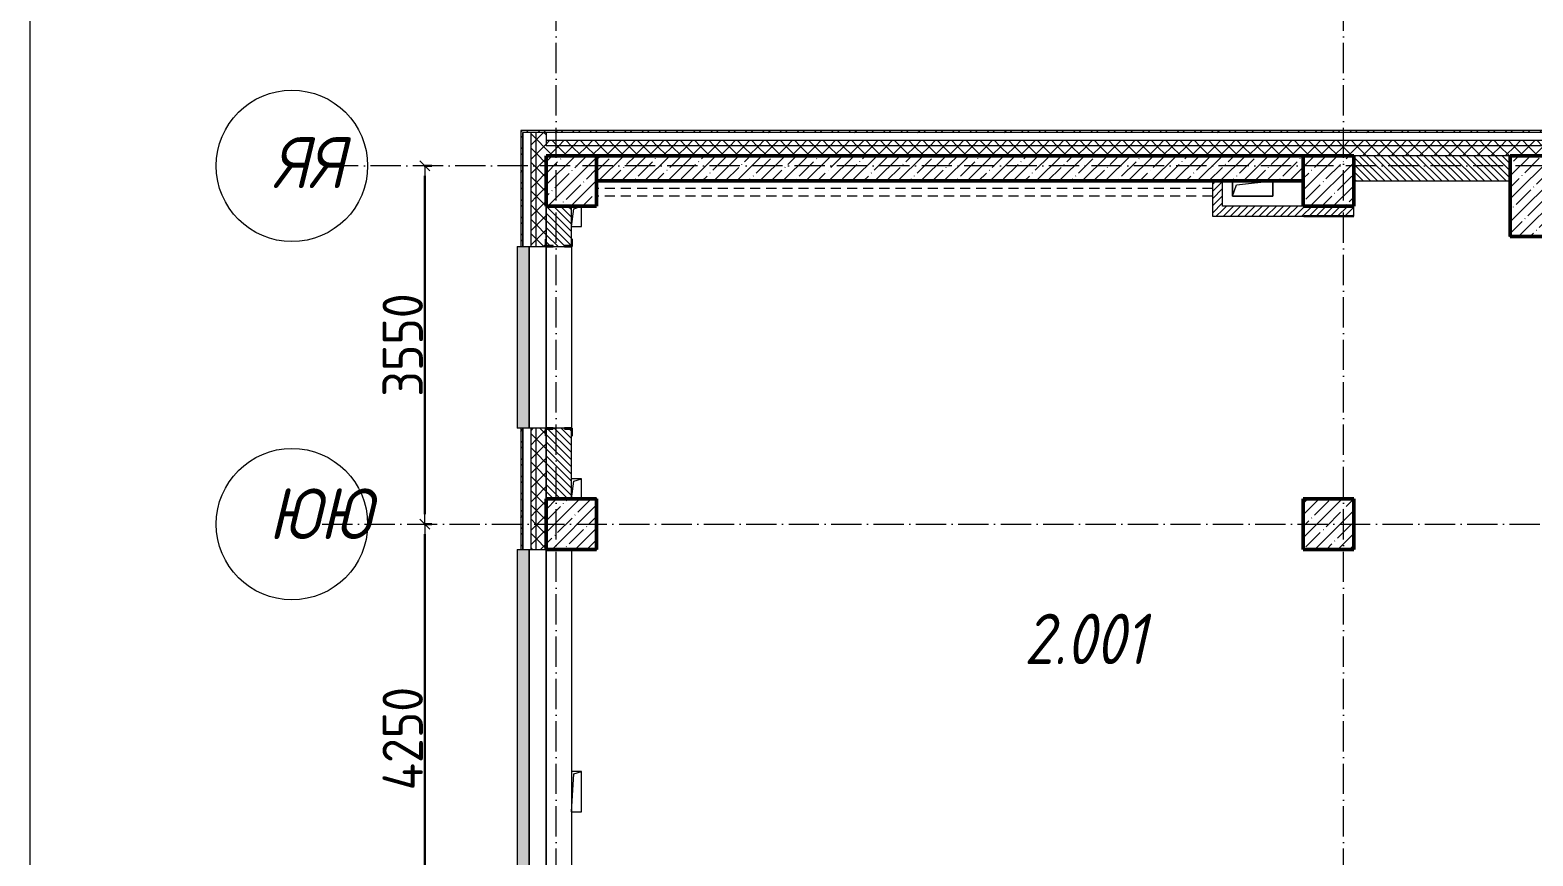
# Model space of a CAD drawing. Header units: millimetres. Extents: x -213536 to 1564669, y -45299 to 942238.
# Drawn here: x -23154 to -8267, y 537760 to 545943 of the extents above; entities that cross this region are included whole.
import ezdxf

# ---------------------------------------------------------------- set-up
doc = ezdxf.new("R2010")
doc.units = ezdxf.units.MM
doc.linetypes.add('200_ШТРИХ_ш1п0_6_', pattern=[160, 100, -60])
doc.linetypes.add('50_200_ШТРИХ_1Т_ш5_п1_п1_', pattern=[700, 500, -100, 0, -100])
for name, color, linetype, lineweight in [('3) ЖБ 4м', 3, 'Continuous', 30), ('3.1) ЖБ окна 1.2 м', 102, 'Continuous', 30), ('3.3) Вычитаем ЖБбалки 0.4м -', 31, 'Continuous', 30), ('A-____-____-DIMS', 7, 'Continuous', 9), ('A-DETL-____-OTLN-3', 7, '200_ШТРИХ_ш1п0_6_', 9), ('A-FLOR-____-OTLN', 7, 'Continuous', 9), ('A-GENM-____-MCUT', 7, 'Continuous', 25), ('A-GENM-____-OTLN', 7, 'Continuous', 9), ('A-GENM-____-OTLN-1', 7, 'Continuous', 25), ('A-GLAZ-____-OTLN', 7, 'Continuous', 9), ('A-WALL-____-MCUT', 7, 'Continuous', 13), ('A-WALL-____-MCUT-1', 7, 'Continuous', 9), ('A-WALL-____-MCUT-2', 7, 'Continuous', 50), ('A-WALL-____-OTLN', 7, 'Continuous', 9), ('A-WALL-____-PATT-1', 7, 'Continuous', 9), ('A-WALL-FNSH-MCUT-1', 7, 'Continuous', 9), ('S-COLS-____-MCUT', 7, 'Continuous', 50), ('S-COLS-____-OTLN', 7, 'Continuous', 9), ('S-GRID-____-IDEN', 7, 'Continuous', 9), ('S-GRID-____-OTLN-1', 7, '50_200_ШТРИХ_1Т_ш5_п1_п1_', 9), ('Марки помещений', 7, 'Continuous', 9)]:
    doc.layers.add(name, color=color, linetype=linetype, lineweight=lineweight)
doc.layers.add('A-GLAZ-____-OTLN-1', color=7, linetype='Continuous', lineweight=9, true_color=0xc0c0c0)
doc.styles.add('ISOCPEUR_I_2', font='isocpeui.ttf', dxfattribs={"width": 0.85, "height": 2.3})
doc.styles.add('ISOCPEUR_I_9', font='isocpeui.ttf', dxfattribs={"width": 0.9, "height": 250})
doc.styles.add('СПДС', font='isocpeur.ttf', dxfattribs={"width": 0.9})
doc.dimstyles.new('Размера А3', dxfattribs={"dimtxt": 200, "dimasz": 100, "dimexe": 70, "dimexo": 100, "dimgap": 20, "dimtad": 1, "dimdec": 0, "dimrnd": 10, "dimzin": 0, "dimdsep": 46, "dimtxsty": 'СПДС', "dimblk": 'ARROWHEAD_6', "dimcen": 1, "dimclrd": 256, "dimclre": 256, "dimclrt": 256, "dimazin": 0, "dimtfac": 1, "dimtdec": 0, "dimtmove": 2, "dimatfit": 3, "dimfxl": 1, "dimtolj": 1, "dimtzin": 0, "dimarcsym": 0})
pattern_1 = [(45, (-15591.66, 459015.94), (-114.04925, 114.04925), []), (45, (-15477.61, 459015.94), (-114.04925, 114.04925), [201.612, -40.322, 3.353, -36.97])]
pattern_2 = [(45, (-15591.66, 459015.94), (-85.53659, 85.53659), []), (45, (-15534.64, 459015.94), (-85.53659, 85.53659), [])]
pattern_3 = [(45, (-15591.663, 459015.94), (-35.35534, 35.35534), [])]
pattern_4 = [(45, (-15591.66, 459015.94), (-70.71068, 70.71068), []), (135, (-15591.66, 459015.94), (-70.71068, -70.71068), [])]
pattern_5 = [(135, (-15591.663, 459015.94), (-35.35534, -35.35534), [])]

# ---------------------------------------------------------------- blocks, each defined once
blk = doc.blocks.new('BSC_Колонна _Прямоугольная - 500х500-V27-АР1_План отверстий 2 этажа в осях 1-64_Ю-ЯЯ')
at = {"layer": 'S-COLS-____-OTLN'}
h = blk.add_hatch(dxfattribs=at)
h.set_pattern_fill('FP_36', color=256, style=0, pattern_type=2)
h.set_pattern_definition([(45, (2200, -85431.04), (-114.04925, 114.04925), []), (45, (2314.05, -85431.04), (-114.04925, 114.04925), [201.613, -40.323, 3.353, -36.97])])
h.paths.add_polyline_path([(-250, -250), (250, -250), (250, 250), (-250, 250), (-250, 46)], flags=0)
at = {"layer": 'S-COLS-____-MCUT'}
for p, q in [((250, 250), (-250, 250)), ((-250, 250), (-250, -250)), ((250, -250), (250, 250)), ((-250, -250), (250, -250))]:
    blk.add_line(p, q, dxfattribs=at)
blk = doc.blocks.new('BSC_Колонна _Прямоугольная - 500х500-V52-АР1_План отверстий 2 этажа в осях 1-64_Ю-ЯЯ')
at = {"layer": 'S-COLS-____-OTLN'}
h = blk.add_hatch(dxfattribs=at)
h.set_pattern_fill('FP_62', color=256, style=0, pattern_type=2)
h.set_pattern_definition([(45, (2200, -82031.04), (-114.04925, 114.04925), []), (45, (2314.05, -82031.04), (-114.04925, 114.04925), [201.613, -40.323, 3.353, -36.97])])
h.paths.add_polyline_path([(-250, -250), (250, -250), (250, 250), (-250, 250), (-250, 217)], flags=0)
at = {"layer": 'S-COLS-____-MCUT'}
for p, q in [((250, 250), (-250, 250)), ((-250, 250), (-250, -250)), ((250, -250), (250, 250)), ((-250, -250), (250, -250))]:
    blk.add_line(p, q, dxfattribs=at)
blk = doc.blocks.new('BSC_Колонна _Прямоугольная - 500х500-V56-АР1_План отверстий 2 этажа в осях 1-64_Ю-ЯЯ')
at = {"layer": 'S-COLS-____-OTLN'}
h = blk.add_hatch(dxfattribs=at)
h.set_pattern_fill('FP_67', color=256, style=0, pattern_type=2)
h.set_pattern_definition([(45, (-5300, -82031.04), (-114.04925, 114.04925), []), (45, (-5185.95, -82031.04), (-114.04925, 114.04925), [201.613, -40.323, 3.353, -36.97])])
h.paths.add_polyline_path([(-250, -250), (250, -250), (250, 250), (-250, 250)], flags=0)
at = {"layer": 'S-COLS-____-MCUT'}
for p, q in [((250, 250), (-250, 250)), ((-250, 250), (-250, -250)), ((250, -250), (250, 250)), ((-250, -250), (250, -250))]:
    blk.add_line(p, q, dxfattribs=at)
blk = doc.blocks.new('BSC_Колонна _Прямоугольная - 500х800-V91-АР1_План отверстий 2 этажа в осях 1-64_Ю-ЯЯ')
at = {"layer": 'S-COLS-____-OTLN'}
h = blk.add_hatch(dxfattribs=at)
h.set_pattern_fill('FP_104', color=256, style=0, pattern_type=2)
h.set_pattern_definition([(45, (-7350, -85281.04), (-114.04925, 114.04925), []), (45, (-7235.95, -85281.04), (-114.04925, 114.04925), [201.613, -40.323, 3.353, -36.97])])
h.paths.add_polyline_path([(-250, -400), (250, -400), (250, 400), (-250, 400)], flags=0)
at = {"layer": 'S-COLS-____-MCUT'}
for p, q in [((250, 400), (-250, 400)), ((-250, 400), (-250, -400)), ((250, -400), (250, 400)), ((-250, -400), (250, -400))]:
    blk.add_line(p, q, dxfattribs=at)
blk = doc.blocks.new('Фахверк_СКБ_Уголок - 250_2700-27497298-АР1_План отверстий 2 этажа в осях 1-64_Ю-ЯЯ')
at = {"layer": 'A-GENM-____-MCUT'}
for p, q in [((200, 181), (125, 181)), ((125, 181), (125, 106)), ((131, 106), (131, 175)), ((131, 175), (200, 175)), ((200, 175), (200, 181)), ((125, 106), (131, 106)), ((131, -6), (125, -6)), ((125, -6), (125, -81)), ((125, -81), (200, -81)), ((131, -75), (131, -6)), ((200, -75), (131, -75)), ((200, -81), (200, -75))]:
    blk.add_line(p, q, dxfattribs=at)
blk = doc.blocks.new('AR_Отверстие прямоугольное _в плите_ - AR_Отверстие прямоугольное _в плите_-30459225-АР1_План отверстий 2 этажа в осях 1-64_Ю-ЯЯ')
at = {"layer": 'A-GENM-____-OTLN'}
for p, q in [((-200, 75), (-200, -75)), ((-200, -75), (-163, 37)), ((-163, 37), (200, 75)), ((200, -75), (200, 75)), ((-200, -75), (200, -75))]:
    blk.add_line(p, q, dxfattribs=at)
blk = doc.blocks.new('AR_Отверстие прямоугольное _в плите_ - AR_Отверстие прямоугольное _в плите_-30510733-АР1_План отверстий 2 этажа в осях 1-64_Ю-ЯЯ')
at = {"layer": 'A-GENM-____-OTLN'}
for p, q in [((-50, -100), (-25, 75)), ((-25, 75), (50, 100)), ((50, -100), (50, 100)), ((-50, -100), (50, -100))]:
    blk.add_line(p, q, dxfattribs=at)
blk = doc.blocks.new('AR_Отверстие прямоугольное _в плите_ - AR_Отверстие прямоугольное _в плите_-30510902-АР1_План отверстий 2 этажа в осях 1-64_Ю-ЯЯ')
at = {"layer": 'A-GENM-____-OTLN'}
for p, q in [((50, 200), (-50, 200)), ((-50, -200), (-25, 175)), ((-25, 175), (50, 200)), ((50, -200), (50, 200)), ((-50, -200), (50, -200))]:
    blk.add_line(p, q, dxfattribs=at)
blk = doc.blocks.new('AR_Отверстие прямоугольное _в плите_ - AR_Отверстие прямоугольное _в плите_-V177-АР1_План отверстий 2 этажа в осях 1-64_Ю-ЯЯ')
at = {"layer": 'A-GENM-____-OTLN'}
for p, q in [((50, 100), (-50, 100)), ((-50, -100), (-25, 75)), ((-25, 75), (50, 100)), ((50, -100), (50, 100))]:
    blk.add_line(p, q, dxfattribs=at)
blk = doc.blocks.new('Отлив_СКБ - Отлив витража_120_НВФ-31885689-АР1_План отверстий 2 этажа в осях 1-64_Ю-ЯЯ')
at = {"layer": 'A-GLAZ-____-OTLN-1'}
for points in [[(1800, 2), (1800, 120), (0, 120), (0, 2), (737, 2)], [(1800, 0), (1800, 2), (0, 2), (0, 0), (737, 0)]]:
    blk.add_hatch(color=256, dxfattribs=at).paths.add_polyline_path(points, flags=0)
at = {"layer": 'A-GLAZ-____-OTLN'}
for p, q in [((0, 83), (0, 120)), ((1800, 120), (0, 120)), ((0, 2), (1800, 2)), ((1800, 120), (1800, 83)), ((1800, 0), (0, 0))]:
    blk.add_line(p, q, dxfattribs=at)
blk = doc.blocks.new('Отлив_СКБ - Отлив витража_120_НВФ-31886035-АР1_План отверстий 2 этажа в осях 1-64_Ю-ЯЯ')
at = {"layer": 'A-GLAZ-____-OTLN-1'}
for points in [[(0, 83), (0, 2), (4800, 2), (4800, 120), (0, 120)], [(0, 0), (4800, 0), (4800, 2), (0, 2)]]:
    blk.add_hatch(color=256, dxfattribs=at).paths.add_polyline_path(points, flags=0)
at = {"layer": 'A-GLAZ-____-OTLN'}
for p, q in [((0, 83), (0, 120)), ((4800, 120), (0, 120)), ((0, 2), (4800, 2)), ((4800, 120), (4800, 83)), ((4800, 0), (0, 0))]:
    blk.add_line(p, q, dxfattribs=at)
blk = doc.blocks.new('Ось сетки - Круг_Ø6_00__ISO-2_5_0_9K_-25732049-АР1_План отверстий 2 этажа в осях 1-64_Ю-ЯЯ')
at = {"layer": 'S-GRID-____-IDEN'}
blk.add_circle((0, 0), 3, dxfattribs=at)
blk = doc.blocks.new('ARROWHEAD_6')
at = {"color": 0, "linetype": 'Continuous'}
for p, q in [((0, 0), (-1, 0)), ((-0.5, -0.5), (0.5, 0.5))]:
    blk.add_line(p, q, dxfattribs=at)
blk = doc.blocks.new('*D5587')
at = {"layer": 'A-____-____-DIMS', "lineweight": -2, "transparency": 16777216}
for p, q in [((-19249, 541047), (-19173, 541047)), ((-19243, 536897), (-19243, 540947)), ((-19249, 536797), (-19173, 536797))]:
    blk.add_line(p, q, dxfattribs=at)
at = {"layer": 'Defpoints', "color": 0, "lineweight": 30, "transparency": 16777216}
for p in [(-19349, 541047), (-19243, 541047), (-19349, 536797)]:
    blk.add_point(p, dxfattribs=at)
at = {"layer": 'A-____-____-DIMS', "lineweight": -2, "transparency": 16777216, "xscale": 100, "yscale": 100, "zscale": 100}
for p, rotation in [((-19243, 541047), 90), ((-19243, 536797), 270)]:
    blk.add_blockref('ARROWHEAD_6', p, dxfattribs=dict(at, rotation=rotation))
at = {"layer": 'A-____-____-DIMS', "transparency": 16777216, "insert": (-19463, 538922), "char_height": 400, "width": 2.56, "attachment_point": 5, "rotation": 90, "style": 'СПДС'}
blk.add_mtext('\\A1;4250', dxfattribs=at)
blk = doc.blocks.new('*D5588')
at = {"layer": 'A-____-____-DIMS', "lineweight": -2, "transparency": 16777216}
for p, q in [((-19249, 544597), (-19173, 544597)), ((-19243, 541147), (-19243, 544497)), ((-19249, 541047), (-19173, 541047))]:
    blk.add_line(p, q, dxfattribs=at)
at = {"layer": 'Defpoints', "color": 0, "lineweight": 30, "transparency": 16777216}
for p in [(-19349, 544597), (-19243, 544597), (-19349, 541047)]:
    blk.add_point(p, dxfattribs=at)
at = {"layer": 'A-____-____-DIMS', "lineweight": -2, "transparency": 16777216, "xscale": 100, "yscale": 100, "zscale": 100}
for p, rotation in [((-19243, 544597), 90), ((-19243, 541047), 270)]:
    blk.add_blockref('ARROWHEAD_6', p, dxfattribs=dict(at, rotation=rotation))
at = {"layer": 'A-____-____-DIMS', "transparency": 16777216, "insert": (-19463, 542822), "char_height": 400, "width": 2.49, "attachment_point": 5, "rotation": 90, "style": 'СПДС'}
blk.add_mtext('\\A1;3550', dxfattribs=at)
blk = doc.blocks.new('2этаж')
at = {"layer": 'S-GRID-____-OTLN-1', "color": 251, "ltscale": 0.6, "true_color": 0x636466}
for p, q in [((-17941.7, 511907.5), (-17941.7, 549908.8)), ((-10141.7, 511907.5), (-10141.7, 549908.8)), ((88482.7, 544597), (-20260.4, 544597)), ((-20260.4, 541047), (88482.7, 541047))]:
    blk.add_line(p, q, dxfattribs=at)
at = {"layer": 'S-GRID-____-IDEN', "xscale": 250, "yscale": 250, "zscale": 99.99999999999993}
for p, rotation in [((-20560.4, 544597), 89.9999999999998), ((-20560.4, 541047), 269.9999999999995)]:
    blk.add_blockref('Ось сетки - Круг_Ø6_00__ISO-2_5_0_9K_-25732049-АР1_План отверстий 2 этажа в осях 1-64_Ю-ЯЯ', p, dxfattribs=dict(at, rotation=rotation))
at = {"layer": 'S-GRID-____-IDEN', "char_height": 500, "attachment_point": 1, "style": 'ISOCPEUR_I_9'}
for s, insert, width in [('ЯЯ', (-20750.1, 544878.9), 447.342), ('ЮЮ', (-20790.8, 541399.4), 533.924)]:
    blk.add_mtext(s, dxfattribs=dict(at, insert=insert, width=width))
at = {"layer": 'A-____-____-DIMS'}
for base, p1, p2, picture, middle in [((-19243.1, 544597), (-19349.1, 541047), (-19349.1, 544597), '*D5588', (-19463.1, 542822)), ((-19243.1, 541047), (-19349.1, 536797), (-19349.1, 541047), '*D5587', (-19463.1, 538922))]:
    dim = blk.add_linear_dim(base=base, p1=p1, p2=p2, angle=90, dimstyle='Размера А3', override={"dimtxt": 400}, dxfattribs=at)
    dim.commit()
    dim.dimension.update_dxf_attribs({"geometry": picture, "text_midpoint": middle})

msp = doc.modelspace()

# ---------------------------------------------------------------- hatches: boundary and pattern name
at = {"layer": 'A-WALL-____-PATT-1'}
h = msp.add_hatch(dxfattribs=at)
h.set_pattern_fill('FP_3', color=256, style=0, pattern_type=2)
h.set_pattern_definition(pattern_2)
h.paths.add_polyline_path([(-18291.7, 531877), (-18271.7, 531877), (-18271.7, 532997), (-18291.7, 532997), (-18291.7, 532384.7)], flags=0)
h.paths.add_polyline_path([(-18271.7, 534797), (-18271.7, 535997), (-18291.7, 535997), (-18291.7, 534797)], flags=0)
h.paths.add_polyline_path([(-18271.7, 540797), (-18271.7, 541997), (-18291.7, 541997), (-18291.7, 540797)], flags=0)
h.paths.add_polyline_path([(-18271.7, 543797), (-18271.7, 544947), (-18291.7, 544947), (-18291.7, 543797)], flags=0)
h = msp.add_hatch(dxfattribs=at)
h.set_pattern_fill('FP_3', color=256, style=0, pattern_type=2)
h.set_pattern_definition(pattern_2)
h.paths.add_polyline_path([(8275.8, 544927), (8275.8, 544947), (4538.3, 544947), (4538.3, 544927), (8254.4, 544927)], flags=0)
h.paths.add_polyline_path([(-4961.7, 544927), (-4961.7, 544947), (-18271.7, 544947), (-18271.7, 544927), (-5001.8, 544927)], flags=0)
h = msp.add_hatch(dxfattribs=at)
h.set_pattern_fill('FP_1', color=256, style=0, pattern_type=2)
h.set_pattern_definition(pattern_4)
h.paths.add_polyline_path([(-18141.7, 532047), (-18141.7, 532997), (-18191.7, 532997), (-18191.7, 532047)], flags=0)
h.paths.add_polyline_path([(-18141.7, 534797), (-18141.7, 535997), (-18191.7, 535997), (-18191.7, 534797)], flags=0)
h.paths.add_polyline_path([(-18141.7, 540797), (-18141.7, 541997), (-18191.7, 541997), (-18191.7, 540797)], flags=0)
h.paths.add_polyline_path([(-18141.7, 543797), (-18141.7, 544927), (-18191.7, 544927), (-18191.7, 543797)], flags=0)
h = msp.add_hatch(dxfattribs=at)
h.set_pattern_fill('FP_1', color=256, style=0, pattern_type=2)
h.set_pattern_definition(pattern_4)
h.paths.add_polyline_path([(-18041.7, 532047), (-18041.7, 532922), (-18047.7, 532922), (-18047.7, 532997), (-18141.7, 532997), (-18141.7, 532047)], flags=0)
h.paths.add_polyline_path([(-18047.7, 534797), (-18047.7, 534872), (-18041.7, 534872), (-18041.7, 535922), (-18047.7, 535922), (-18047.7, 535997), (-18141.7, 535997), (-18141.7, 534797)], flags=0)
h.paths.add_polyline_path([(-18141.7, 540797), (-18041.7, 540797), (-18041.7, 541922), (-18047.7, 541922), (-18047.7, 541997), (-18141.7, 541997), (-18141.7, 541263.9)], flags=0)
h.paths.add_polyline_path([(-18047.7, 543797), (-18047.7, 543872), (-18041.7, 543872), (-18041.7, 544927), (-18141.7, 544927), (-18141.7, 543797)], flags=0)
h = msp.add_hatch(dxfattribs=at)
h.set_pattern_fill('FP_1', color=256, style=0, pattern_type=2)
h.set_pattern_definition(pattern_4)
h.paths.add_polyline_path([(4538.3, 544797), (8108.3, 544797), (8108.3, 544847), (4538.3, 544847)], flags=0)
h.paths.add_polyline_path([(-5001.8, 544797), (-4961.7, 544797), (-4961.7, 544847), (-18041.7, 544847), (-18041.7, 544797), (-8536.8, 544797)], flags=0)
h = msp.add_hatch(dxfattribs=at)
h.set_pattern_fill('FP_1', color=256, style=0, pattern_type=2)
h.set_pattern_definition(pattern_4)
h.paths.add_polyline_path([(7408.3, 544697), (8108.3, 544697), (8108.3, 544797), (4538.3, 544797), (4538.3, 544703), (4613.3, 544703), (4613.3, 544697), (7370.7, 544697)], flags=0)
h.paths.add_polyline_path([(-5691.7, 544697), (-5036.7, 544697), (-5036.7, 544703), (-4961.7, 544703), (-4961.7, 544797), (-18041.7, 544797), (-18041.7, 544697), (-6191.7, 544697)], flags=0)
h = msp.add_hatch(dxfattribs=at)
h.set_pattern_fill('FP_13', color=256, style=0, pattern_type=2)
h.set_pattern_definition(pattern_1)
h.paths.add_polyline_path([(-11341.7, 544447), (-10541.7, 544447), (-10541.7, 544697), (-17541.7, 544697), (-17541.7, 544447), (-11441.7, 544447)], flags=0)
h = msp.add_hatch(dxfattribs=at)
h.set_pattern_fill('FP_6', color=256, style=0, pattern_type=2)
h.set_pattern_definition(pattern_5)
h.paths.add_polyline_path([(-10041.7, 544447), (-8491.7, 544447), (-8491.7, 544697), (-10041.7, 544697)], flags=0)
h = msp.add_hatch(dxfattribs=at)
h.set_pattern_fill('FP_5', color=256, style=0, pattern_type=2)
h.set_pattern_definition(pattern_3)
h.paths.add_polyline_path([(-11341.7, 544097), (-11341.7, 544447), (-11441.7, 544447), (-11441.7, 544097)], flags=0)
h = msp.add_hatch(dxfattribs=at)
h.set_pattern_fill('FP_6', color=256, style=0, pattern_type=2)
h.set_pattern_definition(pattern_5)
h.paths.add_polyline_path([(-17791.7, 541297), (-17791.7, 541991), (-17860.7, 541991), (-17860.7, 541997), (-17972.7, 541997), (-17972.7, 541991), (-18041.7, 541991), (-18041.7, 541297)], flags=0)
h.paths.add_polyline_path([(-17860.7, 543797), (-17860.7, 543803), (-17791.7, 543803), (-17791.7, 544197), (-18041.7, 544197), (-18041.7, 543803), (-17972.7, 543803), (-17972.7, 543797)], flags=0)
h = msp.add_hatch(dxfattribs=at)
h.set_pattern_fill('FP_5', color=256, style=0, pattern_type=2)
h.set_pattern_definition(pattern_3)
h.paths.add_polyline_path([(-10041.7, 544097), (-10041.7, 544197), (-11341.7, 544197), (-11341.7, 544097)], flags=0)
at = {"layer": 'S-COLS-____-OTLN'}
h = msp.add_hatch(dxfattribs=at)
h.set_pattern_fill('FP_13', color=256, style=0, pattern_type=2)
h.set_pattern_definition(pattern_1)
h.paths.add_polyline_path([(-10041.7, 544197), (-10041.7, 544697), (-10541.7, 544697), (-10541.7, 544197)], flags=0)

# ---------------------------------------------------------------- linework, layer by layer
at = {"color": 1, "lineweight": 0}
msp.add_lwpolyline([(-23154.5, 551818.7), (90081.5, 551818.7), (90081.5, 452990.7), (-23154.5, 452990.7)], close=True, dxfattribs=at)
at = {"layer": '3) ЖБ 4м'}
msp.add_lwpolyline([(-8191.7, 543897), (-8491.7, 543897), (-8491.7, 544447)], dxfattribs=at)
at = {"layer": '3.3) Вычитаем ЖБбалки 0.4м -'}
for points in [[(-10535, 544097), (-10041.7, 544097)], [(-17791.7, 540797), (-17541.7, 540797), (-17541.7, 541297), (-17791.7, 541297)]]:
    msp.add_lwpolyline(points, dxfattribs=at)
msp.add_lwpolyline([(-10541.7, 540797), (-10041.7, 540797), (-10041.7, 541297), (-10541.7, 541297)], close=True, dxfattribs=at)
at = {"layer": 'A-DETL-____-OTLN-3'}
for p, q in [((-11441.7, 544372), (-17541.7, 544372)), ((-11441.7, 544297), (-17541.7, 544297))]:
    msp.add_line(p, q, dxfattribs=at)
at = {"layer": 'A-FLOR-____-OTLN'}
for p, q in [((-11241.7, 544297), (-11241.7, 544447)), ((-10841.7, 544447), (-10841.7, 544297)), ((-10841.7, 544297), (-11241.7, 544297))]:
    msp.add_line(p, q, dxfattribs=at)
at = {"layer": 'A-WALL-____-MCUT'}
for p, q in [((-4961.7, 544927), (-18271.7, 544927)), ((-18271.7, 544927), (-18271.7, 543797)), ((-18271.7, 543797), (-18271.7, 544927)), ((-8491.7, 544697), (-10541.7, 544697)), ((-10041.7, 544697), (-10041.7, 544447)), ((-10041.7, 544447), (-8491.7, 544447)), ((-17791.7, 543872), (-17791.7, 544197)), ((-18271.7, 543797), (-18047.7, 543797)), ((-17972.7, 543797), (-17860.7, 543797)), ((-18047.7, 541997), (-18271.7, 541997)), ((-18271.7, 541997), (-18271.7, 540797)), ((-18271.7, 540797), (-18271.7, 541997)), ((-17860.7, 541997), (-17972.7, 541997)), ((-17791.7, 541297), (-17791.7, 541922)), ((-18271.7, 540797), (-18041.7, 540797))]:
    msp.add_line(p, q, dxfattribs=at)
at = {"layer": 'A-WALL-____-MCUT-1'}
for p, q in [((-18191.7, 543797), (-18191.7, 544927)), ((-18141.7, 543797), (-18141.7, 544927)), ((-18041.7, 544927), (-18041.7, 544797)), ((-4961.7, 544847), (-18041.7, 544847)), ((-4961.7, 544797), (-18041.7, 544797)), ((-18041.7, 544197), (-18041.7, 543872)), ((-18041.7, 543872), (-18041.7, 544197)), ((-18191.7, 540797), (-18191.7, 541997)), ((-18141.7, 540797), (-18141.7, 541997)), ((-18041.7, 541922), (-18041.7, 541297)), ((-18041.7, 541297), (-18041.7, 541922))]:
    msp.add_line(p, q, dxfattribs=at)
at = {"layer": 'A-WALL-____-MCUT-2'}
for p, q in [((-10541.7, 544697), (-17541.7, 544697)), ((-10541.7, 544447), (-10541.7, 544697)), ((-17541.7, 544447), (-10541.7, 544447))]:
    msp.add_line(p, q, dxfattribs=at)
at = {"layer": 'A-WALL-____-OTLN'}
for p, q in [((-18041.7, 541997), (-18041.7, 543797)), ((-18041.7, 543797), (-18041.7, 541997)), ((-17791.7, 543797), (-17791.7, 541997)), ((-18041.7, 535997), (-18041.7, 540797)), ((-18041.7, 540797), (-18041.7, 535997)), ((-17791.7, 540797), (-17791.7, 535997))]:
    msp.add_line(p, q, dxfattribs=at)
at = {"layer": 'A-WALL-FNSH-MCUT-1'}
for p, q in [((-4961.7, 544947), (-18291.7, 544947)), ((-18291.7, 544947), (-18291.7, 543797)), ((-11441.7, 544447), (-11441.7, 544097)), ((-11341.7, 544197), (-11341.7, 544447)), ((-10041.7, 544197), (-11341.7, 544197)), ((-10041.7, 544097), (-10041.7, 544197)), ((-11441.7, 544097), (-10041.7, 544097)), ((-18291.7, 543797), (-18271.7, 543797)), ((-18291.7, 541997), (-18291.7, 540797)), ((-18271.7, 541997), (-18291.7, 541997)), ((-18291.7, 540797), (-18271.7, 540797))]:
    msp.add_line(p, q, dxfattribs=at)
at = {"layer": 'S-COLS-____-MCUT'}
for p, q in [((-10041.7, 544697), (-10541.7, 544697)), ((-10541.7, 544697), (-10541.7, 544197)), ((-10041.7, 544197), (-10041.7, 544697)), ((-10541.7, 544197), (-10041.7, 544197))]:
    msp.add_line(p, q, dxfattribs=at)

# ---------------------------------------------------------------- block references
at = {"layer": '3.1) ЖБ окна 1.2 м'}
msp.add_blockref('2этаж', (0, 0), dxfattribs=at)
at = {"layer": 'A-GENM-____-OTLN'}
for name, p in [('AR_Отверстие прямоугольное _в плите_ - AR_Отверстие прямоугольное _в плите_-30459225-АР1_План отверстий 2 этажа в осях 1-64_Ю-ЯЯ', (-11041.7, 544372)), ('AR_Отверстие прямоугольное _в плите_ - AR_Отверстие прямоугольное _в плите_-30510733-АР1_План отверстий 2 этажа в осях 1-64_Ю-ЯЯ', (-17741.7, 544097)), ('AR_Отверстие прямоугольное _в плите_ - AR_Отверстие прямоугольное _в плите_-V177-АР1_План отверстий 2 этажа в осях 1-64_Ю-ЯЯ', (-17741.7, 541397)), ('AR_Отверстие прямоугольное _в плите_ - AR_Отверстие прямоугольное _в плите_-30510902-АР1_План отверстий 2 этажа в осях 1-64_Ю-ЯЯ', (-17741.7, 538397))]:
    msp.add_blockref(name, p, dxfattribs=at)
at = {"layer": 'A-GENM-____-OTLN-1'}
for p, rotation in [((-17866.7, 543672), 89.99999999999991), ((-17966.7, 542122), 269.9999999999999)]:
    msp.add_blockref('Фахверк_СКБ_Уголок - 250_2700-27497298-АР1_План отверстий 2 этажа в осях 1-64_Ю-ЯЯ', p, dxfattribs=dict(at, rotation=rotation))
at = {"layer": 'A-GLAZ-____-OTLN', "rotation": 90}
for name, p in [('Отлив_СКБ - Отлив витража_120_НВФ-31885689-АР1_План отверстий 2 этажа в осях 1-64_Ю-ЯЯ', (-18208.7, 541997)), ('Отлив_СКБ - Отлив витража_120_НВФ-31886035-АР1_План отверстий 2 этажа в осях 1-64_Ю-ЯЯ', (-18208.7, 535997))]:
    msp.add_blockref(name, p, dxfattribs=at)
at = {"layer": 'S-COLS-____-OTLN'}
for name, p in [('BSC_Колонна _Прямоугольная - 500х500-V27-АР1_План отверстий 2 этажа в осях 1-64_Ю-ЯЯ', (-17791.7, 544447)), ('BSC_Колонна _Прямоугольная - 500х800-V91-АР1_План отверстий 2 этажа в осях 1-64_Ю-ЯЯ', (-8241.7, 544297)), ('BSC_Колонна _Прямоугольная - 500х500-V52-АР1_План отверстий 2 этажа в осях 1-64_Ю-ЯЯ', (-17791.7, 541047)), ('BSC_Колонна _Прямоугольная - 500х500-V56-АР1_План отверстий 2 этажа в осях 1-64_Ю-ЯЯ', (-10291.7, 541047))]:
    msp.add_blockref(name, p, dxfattribs=at)

# ---------------------------------------------------------------- texts
at = {"layer": 'Марки помещений', "insert": (-13308.1, 540160.1), "char_height": 500, "width": 737.552, "attachment_point": 1, "style": 'ISOCPEUR_I_2'}
msp.add_mtext('2.001', dxfattribs=at)

doc.saveas('drawing.dxf')
